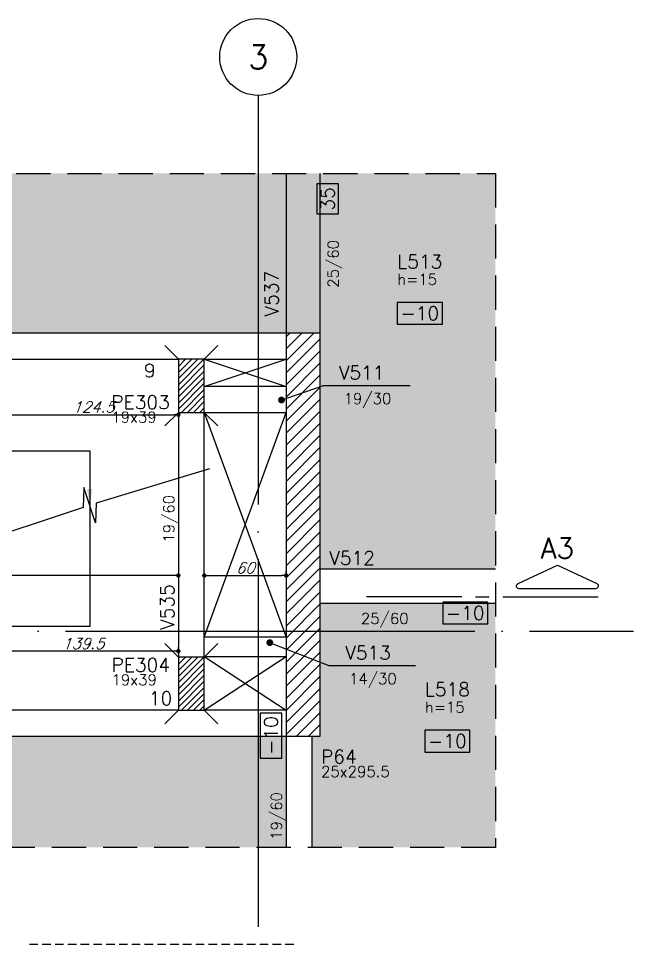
# Model space of a CAD drawing. Header units: millimetres. Extents: x 7530 to 14400, y -7174 to -2969.
# Drawn here: x 9933 to 10384, y -4891 to -4212 of the extents above; entities that cross this region are included whole.
import ezdxf
from ezdxf import colors
from ezdxf.entities.mleader import LeaderData, LeaderLine
from ezdxf.enums import TextEntityAlignment as Align
from ezdxf.math import Vec2, Vec3

# ---------------------------------------------------------------- set-up
doc = ezdxf.new("R2010")
doc.units = ezdxf.units.MM
doc.header["$LTSCALE"] = 50
doc.header["$PDMODE"] = 3
doc.linetypes.add('DASHED', pattern=[0.75, 0.5, -0.25])
doc.linetypes.add('EIXO', pattern=[6.8, 6, -0.4, 0, -0.4])
for name, color, linetype in [('F-AUX-RED', 1, 'Continuous'), ('F-CORTE-INDICAÇÃO', 4, 'Continuous'), ('F-COTAS', 106, 'Continuous'), ('F-EIXO', 12, 'EIXO'), ('F-ESC NUM', 2, 'Continuous'), ('F-ESC-PROJ', 1, 'Continuous'), ('F-LAJES-DIM', 2, 'Continuous'), ('F-LAJES-NOME', 4, 'Continuous'), ('F-LEADER', 1, 'Continuous'), ('F-PILARES-DIM', 172, 'Continuous'), ('F-PILARES-HACH', 174, 'Continuous'), ('F-PILARES-N', 170, 'Continuous'), ('F-PILARES-NASCE', 4, 'Continuous'), ('F-PILARES-NOME', 170, 'Continuous'), ('F-PILARES-S', 170, 'Continuous'), ('F-TEXTO', 6, 'Continuous'), ('F-VIGAS', 3, 'Continuous'), ('F-VIGAS-DIM', 2, 'Continuous'), ('F-VIGAS-NOME', 4, 'Continuous'), ('F-VÃO', 1, 'Continuous')]:
    doc.layers.add(name, color=color, linetype=linetype)
doc.layers.add('F-DESNIVEL-3', color=7, linetype='Continuous', true_color=0xd5c7ff)
doc.layers.add('F-DESNIVEL-6', color=7, linetype='Continuous', true_color=0xffdebd)
doc.styles.add('5385-ARQ-PB-BAS-PLA-TER-TORRE-A-106-TXT$0$R60-75', font='romans.shx', dxfattribs={"height": 0.1125})
doc.styles.add('CP-TEXT-INCL', font='romans.shx', dxfattribs={"oblique": 20})
doc.styles.add('MCP', font='romans.shx')
doc.styles.add('ROMANS', font='romans.shx')
doc.styles.get("Standard").update_dxf_attribs({"font": 'romans.shx'})
doc.dimstyles.new('CP-COTAS-50', dxfattribs={"dimscale": 0.64, "dimtxt": 12.5, "dimasz": 5, "dimexe": 5, "dimexo": 5, "dimgap": 2.5, "dimtad": 1, "dimdec": 1, "dimdsep": 46, "dimtxsty": 'CP-TEXT-INCL', "dimblk1": 'DOT', "dimblk2": 'DOT', "dimsah": 1, "dimcen": 9, "dimclrd": 256, "dimclre": 256, "dimclrt": 256, "dimadec": 0, "dimazin": 0, "dimtfac": 1, "dimtdec": 1, "dimtmove": 2, "dimatfit": 3, "dimldrblk": 'DOT', "dimfxl": 5, "dimtolj": 1, "dimarcsym": 0})

# ---------------------------------------------------------------- blocks, each defined once
blk = doc.blocks.new('*U11')
at = {"layer": 'F-VIGAS-DIM', "color": 1}
blk.add_lwpolyline([(0, 0), (33, 0), (33, 16), (0, 16)], close=True, dxfattribs=at)
at = {"layer": 'F-VIGAS-DIM', "style": 'MCP'}
blk.add_attdef('DIM', text='', height=10, dxfattribs=at).set_placement((16.5, 8), align=Align.MIDDLE_CENTER)
blk = doc.blocks.new('_DOT')
at = {"color": 0, "linetype": 'ByBlock'}
blk.add_line((-0.5, 0), (-1, 0), dxfattribs=at)
at = {"color": 0, "linetype": 'ByBlock', "const_width": 0.5}
blk.add_lwpolyline([(-0.25, 0, 1), (0.25, 0, 1)], format="xyb", close=True, dxfattribs=at)
blk = doc.blocks.new('*U24')
at = {"layer": 'F-VIGAS-DIM', "color": 1}
blk.add_lwpolyline([(0, 0), (22, 0), (22, 16), (0, 16)], close=True, dxfattribs=at)
at = {"layer": 'F-VIGAS-DIM', "style": 'MCP'}
blk.add_attdef('DIM', text='', height=10, dxfattribs=at).set_placement((11, 8), align=Align.MIDDLE_CENTER)
blk = doc.blocks.new('*U8')
at = {"layer": 'F-LAJES-DIM', "color": 1}
blk.add_lwpolyline([(0, 0), (33, 0), (33, 16), (0, 16)], close=True, dxfattribs=at)
at = {"layer": 'F-LAJES-DIM', "style": 'MCP'}
blk.add_attdef('DIM', text='', height=10, dxfattribs=at).set_placement((16.5, 8), align=Align.MIDDLE_CENTER)
blk = doc.blocks.new('*U21')
at = {"layer": 'F-EIXO'}
blk.add_line((0, 0), (1096.49, 0), dxfattribs=at)
at = {"layer": 'F-EIXO', "color": 2, "linetype": 'Continuous'}
blk.add_circle((-28.21, 0), 28.21, dxfattribs=at)
at = {"layer": 'F-TEXTO', "style": 'ROMANS'}
blk.add_attdef('EIXO', text='', height=17.5, dxfattribs=at).set_placement((-28.21, 0), align=Align.MIDDLE_CENTER)
blk = doc.blocks.new('*U22')
at = {"layer": 'F-EIXO'}
blk.add_line((0, 0), (0, -609.8), dxfattribs=at)
at = {"layer": 'F-EIXO', "color": 2, "linetype": 'Continuous'}
blk.add_circle((0, 28.21), 28.21, dxfattribs=at)
at = {"layer": 'F-TEXTO', "style": 'ROMANS'}
blk.add_attdef('EIXO', text='', height=17.5, rotation=360, dxfattribs=at).set_placement((0, 28.21), align=Align.MIDDLE_CENTER)
blk = doc.blocks.new('*U7')
at = {"layer": 'F-CORTE-INDICAÇÃO'}
for p, q in [((-100, 0), (-170, 0)), ((-80, 0), (-90, 0)), ((-70, 0), (0, 0))]:
    blk.add_line(p, q, dxfattribs=at)
blk.add_lwpolyline([(-112, 6, 0.802585), (-111.15, 9.81), (-140, 23.26), (-168.85, 9.81, 0.802585), (-168, 6)], format="xyb", close=True, dxfattribs=at)
at = {"layer": 'F-CORTE-INDICAÇÃO', "style": 'ROMANS'}
blk.add_attdef('CORTE', text='', height=15, dxfattribs=at).set_placement((-140, 35.76), align=Align.MIDDLE_CENTER)
at = {"layer": 'F-CORTE-INDICAÇÃO', "color": 2, "style": 'ROMANS'}
blk.add_attdef('FOLHA', text='', height=12, dxfattribs=at).set_placement((-140, -10), align=Align.MIDDLE_CENTER)
blk = doc.blocks.new('*D35')
at = {"layer": 'DEFPOINTS', "color": 0, "transparency": 16777216}
for p in [(9925.82, -4501.77), (10050.32, -4502.62), (10050.32, -4502.62)]:
    blk.add_point(p, dxfattribs=at)
at = {"layer": 'F-COTAS', "lineweight": -2, "transparency": 16777216}
for p, q in [((9925.82, -4504.97), (9925.82, -4505.82)), ((9929.02, -4502.62), (10047.12, -4502.62))]:
    blk.add_line(p, q, dxfattribs=at)
at = {"layer": 'F-COTAS', "lineweight": -2, "transparency": 16777216, "xscale": 3.2, "yscale": 3.2, "zscale": 3.2, "rotation": 180}
blk.add_blockref('_DOT', (9925.82, -4502.62), dxfattribs=at)
at = {"layer": 'F-COTAS', "lineweight": -2, "transparency": 16777216, "xscale": 3.2, "yscale": 3.2, "zscale": 3.2}
blk.add_blockref('_DOT', (10050.32, -4502.62), dxfattribs=at)
at = {"layer": 'F-COTAS', "transparency": 16777216, "insert": (9988.07, -4497.02), "char_height": 8, "attachment_point": 5, "style": 'CP-TEXT-INCL'}
blk.add_mtext('\\A1;124.5', dxfattribs=at)
blk = doc.blocks.new('*D38')
at = {"layer": 'DEFPOINTS', "color": 0, "transparency": 16777216}
for p in [(9443.82, -4617.89), (9443.82, -4620.57), (10050.32, -4617.89)]:
    blk.add_point(p, dxfattribs=at)
at = {"layer": 'F-COTAS', "lineweight": -2, "transparency": 16777216}
for p, q in [((9443.82, -4621.09), (9443.82, -4623.77)), ((10047.12, -4620.57), (9447.02, -4620.57)), ((10050.32, -4621.09), (10050.32, -4623.77))]:
    blk.add_line(p, q, dxfattribs=at)
at = {"layer": 'F-COTAS', "lineweight": -2, "transparency": 16777216, "xscale": 3.2, "yscale": 3.2, "zscale": 3.2, "rotation": 180}
blk.add_blockref('_DOT', (9443.82, -4620.57), dxfattribs=at)
at = {"layer": 'F-COTAS', "lineweight": -2, "transparency": 16777216, "xscale": 3.2, "yscale": 3.2, "zscale": 3.2}
blk.add_blockref('_DOT', (10050.32, -4620.57), dxfattribs=at)
at = {"layer": 'F-COTAS', "transparency": 16777216, "insert": (9769.81, -4614.97), "char_height": 8, "attachment_point": 5, "style": 'CP-TEXT-INCL'}
blk.add_mtext('\\A1;606.5', dxfattribs=at)
blk = doc.blocks.new('*D39')
at = {"layer": 'DEFPOINTS', "color": 0, "transparency": 16777216}
for p in [(10069.32, -4621.76), (10129.32, -4620.57), (10129.32, -4621.76)]:
    blk.add_point(p, dxfattribs=at)
at = {"layer": 'F-COTAS', "lineweight": -2, "transparency": 16777216}
for p, q in [((10069.32, -4618.56), (10069.32, -4617.37)), ((10129.32, -4618.56), (10129.32, -4617.37)), ((10072.52, -4620.57), (10126.12, -4620.57))]:
    blk.add_line(p, q, dxfattribs=at)
at = {"layer": 'F-COTAS', "lineweight": -2, "transparency": 16777216, "xscale": 3.2, "yscale": 3.2, "zscale": 3.2, "rotation": 180}
blk.add_blockref('_DOT', (10069.32, -4620.57), dxfattribs=at)
at = {"layer": 'F-COTAS', "lineweight": -2, "transparency": 16777216, "xscale": 3.2, "yscale": 3.2, "zscale": 3.2}
blk.add_blockref('_DOT', (10129.32, -4620.57), dxfattribs=at)
at = {"layer": 'F-COTAS', "transparency": 16777216, "insert": (10099.32, -4614.97), "char_height": 8, "attachment_point": 5, "style": 'CP-TEXT-INCL'}
blk.add_mtext('\\A1;60', dxfattribs=at)
blk = doc.blocks.new('*D54')
at = {"layer": 'DEFPOINTS', "color": 0, "transparency": 16777216}
for p in [(9910.82, -4676.07), (10050.32, -4677.65), (9910.82, -4680.14)]:
    blk.add_point(p, dxfattribs=at)
at = {"layer": 'F-COTAS', "lineweight": -2, "transparency": 16777216}
for p, q in [((9910.82, -4676.94), (9910.82, -4672.87)), ((10047.12, -4676.07), (9914.02, -4676.07)), ((10050.32, -4674.45), (10050.32, -4672.87))]:
    blk.add_line(p, q, dxfattribs=at)
at = {"layer": 'F-COTAS', "lineweight": -2, "transparency": 16777216, "xscale": 3.2, "yscale": 3.2, "zscale": 3.2, "rotation": 180}
blk.add_blockref('_DOT', (9910.82, -4676.07), dxfattribs=at)
at = {"layer": 'F-COTAS', "lineweight": -2, "transparency": 16777216, "xscale": 3.2, "yscale": 3.2, "zscale": 3.2}
blk.add_blockref('_DOT', (10050.32, -4676.07), dxfattribs=at)
at = {"layer": 'F-COTAS', "transparency": 16777216, "insert": (9980.57, -4670.47), "char_height": 8, "attachment_point": 5, "style": 'CP-TEXT-INCL'}
blk.add_mtext('\\A1;139.5', dxfattribs=at)

msp = doc.modelspace()

# ---------------------------------------------------------------- hatches: boundary and pattern name
at = {"layer": 'F-DESNIVEL-3', "linetype": 'Continuous'}
h = msp.add_hatch(color=256, dxfattribs=at)
h.dxf.hatch_style = 1
h.paths.add_polyline_path([(10129.322, -4325.639), (9443.822, -4325.639), (9443.822, -4442.897), (10059.822, -4442.897), (10129.322, -4442.897)])
h.paths.add_polyline_path([(9633.439, -4657.493), (9646.564, -4657.493), (9646.564, -4640.618), (9633.439, -4640.618)], flags=9)
h.paths.add_polyline_path([(9629.71, -4529.45), (9642.835, -4529.45), (9642.835, -4512.575), (9629.71, -4512.575)], flags=9)
h = msp.add_hatch(color=256, dxfattribs=at)
h.dxf.hatch_style = 1
h.paths.add_polyline_path([(10282.649, -4325.639), (10154.322, -4325.639), (10154.322, -4615.897), (10282.649, -4615.897)])
h = msp.add_hatch(color=256, dxfattribs=at)
h.dxf.hatch_style = 1
h.paths.add_polyline_path([(10129.322, -4738.397), (10059.822, -4738.397), (9443.822, -4738.397), (9443.822, -4819.927), (10129.322, -4819.927)])
h.paths.add_polyline_path([(9633.439, -4657.493), (9646.564, -4657.493), (9646.564, -4640.618), (9633.439, -4640.618)], flags=9)
h.paths.add_polyline_path([(9629.71, -4529.45), (9642.835, -4529.45), (9642.835, -4512.575), (9629.71, -4512.575)], flags=9)
h = msp.add_hatch(color=256, dxfattribs=at)
h.dxf.hatch_style = 1
h.paths.add_polyline_path([(10282.649, -4640.897), (10154.322, -4640.897), (10154.322, -4819.927), (10282.649, -4819.927)])
h.paths.add_polyline_path([(10154.322, -4738.397), (10148.322, -4738.397), (10148.322, -4819.927), (10154.322, -4819.927)])
at = {"layer": 'F-PILARES-HACH', "linetype": 'Continuous'}
h = msp.add_hatch(dxfattribs=at)
h.set_pattern_fill('ANSI31', color=256, scale=50, style=0)
h.set_pattern_definition([(45, (11368.322, 134.6034), (-4.419417, 4.419417), [])])
h.paths.add_polyline_path([(10129.322, -4738.397), (10154.322, -4738.397), (10154.322, -4442.897), (10129.322, -4442.897)], flags=16)
at = {"layer": 'F-PILARES-HACH'}
h = msp.add_hatch(dxfattribs=at)
h.set_pattern_fill('ANSI31', color=256)
h.set_pattern_definition([(45, (-4601.3723, 1077.7395), (-2.245064, 2.245064), [])])
h.paths.add_polyline_path([(10069.322, -4461.897), (10050.322, -4461.897), (10050.322, -4500.897), (10069.322, -4500.897)])
h = msp.add_hatch(dxfattribs=at)
h.set_pattern_fill('ANSI31', color=256)
h.set_pattern_definition([(45, (-4601.3723, 859.2395), (-2.245064, 2.245064), [])])
h.paths.add_polyline_path([(10069.322, -4680.397), (10050.322, -4680.397), (10050.322, -4719.397), (10069.322, -4719.397)])

# ---------------------------------------------------------------- linework, layer by layer
at = {"layer": 'F-AUX-RED', "color": 1, "linetype": 'DASHED'}
msp.add_lwpolyline([(9369.028, -4325.639), (10282.649, -4325.639), (10282.649, -4819.927), (9369.028, -4819.927)], close=True, dxfattribs=at)
at = {"layer": 'F-AUX-RED'}
msp.add_lwpolyline([(9707.822, -4529.147), (9985.33, -4529.147), (9985.33, -4657.897), (9658.822, -4657.897)], dxfattribs=at)
msp.add_solid([(9987.33, -4556.999), (9985.33, -4568.999), (9983.33, -4556.999)], dxfattribs=at)
at = {"layer": 'F-DESNIVEL-6'}
for points in [[(10129.322, -4442.797), (10154.322, -4442.797), (10154.422, -4325.639)], [(10129.322, -4442.797), (10154.422, -4325.639), (10129.322, -4325.639)]]:
    msp.add_solid(points, dxfattribs=at)
at = {"layer": 'F-ESC-PROJ', "linetype": 'DASHED', "ltscale": 0.25}
msp.add_lwpolyline([(10134.947, -4891.156), (9938.947, -4891.156)], dxfattribs=at)
at = {"layer": 'F-LEADER'}
msp.add_lwpolyline([(10073.238, -4542.367), (9990.073, -4567.417), (9989.677, -4582.03), (9980.984, -4555.967), (9980.587, -4570.581), (9894.434, -4599.317)], dxfattribs=at)
at = {"layer": 'F-PILARES-N'}
for points in [[(10050.322, -4500.897), (10069.322, -4500.897), (10069.322, -4461.897), (10050.322, -4461.897), (10050.322, -4500.897)], [(10050.322, -4719.397), (10069.322, -4719.397), (10069.322, -4680.397), (10050.322, -4680.397), (10050.322, -4719.397)]]:
    msp.add_lwpolyline(points, dxfattribs=at)
at = {"layer": 'F-PILARES-NASCE'}
for p, q in [((10050.322, -4461.897), (10040.322, -4451.897)), ((10069.322, -4461.897), (10079.322, -4451.897)), ((10050.322, -4500.897), (10040.322, -4510.897)), ((10069.322, -4500.897), (10079.322, -4510.897)), ((10050.322, -4680.397), (10040.322, -4670.397)), ((10069.322, -4680.397), (10079.322, -4670.397)), ((10050.322, -4719.397), (10040.322, -4729.397)), ((10069.322, -4719.397), (10079.322, -4729.397))]:
    msp.add_line(p, q, dxfattribs=at)
at = {"layer": 'F-PILARES-S', "linetype": 'Continuous'}
msp.add_lwpolyline([(10129.322, -4738.397), (10154.322, -4738.397), (10154.322, -4442.897), (10129.322, -4442.897), (10129.322, -4738.397)], dxfattribs=at)
at = {"layer": 'F-VIGAS'}
for points in [[(10129.322, -4325.639), (10129.322, -4442.897)], [(10154.322, -4442.897), (10154.322, -4325.639)], [(10059.822, -4442.897), (9443.822, -4442.897)], [(10129.322, -4442.897), (10059.822, -4442.897)], [(9443.822, -4461.897), (10050.322, -4461.897)], [(10050.322, -4461.897), (10050.322, -4491.397)], [(10069.322, -4461.897), (10129.322, -4461.897)], [(10069.322, -4481.897), (10069.322, -4461.897)], [(10129.322, -4481.897), (10069.322, -4481.897)], [(10069.322, -4500.897), (10069.322, -4481.897)], [(10050.322, -4491.397), (10050.322, -4672.897)], [(10069.322, -4665.897), (10069.322, -4500.897)], [(10069.322, -4500.897), (10129.322, -4500.897)], [(10282.649, -4615.897), (10154.322, -4615.897)], [(10154.322, -4640.897), (10282.649, -4640.897)], [(10129.322, -4665.897), (10069.322, -4665.897)], [(10069.322, -4679.897), (10069.322, -4665.897)], [(10050.322, -4672.897), (10050.322, -4719.397)], [(10069.322, -4719.397), (10069.322, -4679.897)], [(10069.322, -4679.897), (10129.322, -4679.897)], [(10050.322, -4719.397), (9443.822, -4719.397)], [(10129.322, -4719.397), (10069.322, -4719.397)], [(9443.822, -4738.397), (10059.822, -4738.397)], [(10059.822, -4738.397), (10129.322, -4738.397)], [(10129.322, -4738.397), (10129.322, -4819.927)], [(10148.322, -4819.927), (10148.322, -4738.397)]]:
    msp.add_lwpolyline(points, dxfattribs=at)
at = {"layer": 'F-VÃO'}
for p, q in [((10069.322, -4481.897), (10129.322, -4461.897)), ((10069.322, -4461.897), (10129.322, -4481.897)), ((10069.322, -4665.897), (10129.322, -4500.897)), ((10069.322, -4500.897), (10129.322, -4665.897)), ((10069.322, -4719.397), (10129.322, -4679.897)), ((10069.322, -4679.897), (10129.322, -4719.397))]:
    msp.add_line(p, q, dxfattribs=at)

# ---------------------------------------------------------------- block references
at = {"layer": 'F-CORTE-INDICAÇÃO', "linetype": 'Continuous'}
ref = msp.add_blockref('*U7', (10188.075, -4636.297), dxfattribs=dict(at, xscale=-1))
ref.add_attrib('CORTE', 'A3', dxfattribs={"height": 15, "style": 'ROMANS'}).set_placement((10328.075, -4600.533), align=Align.MIDDLE_CENTER)
at = {"layer": 'F-EIXO', "linetype": 'Continuous'}
for name, p, values in [('*U22', (10108.822, -4268.492), {'EIXO': '3'}), ('*U21', (9287.353, -4661.297), {'EIXO': 'TE'})]:
    msp.add_blockref(name, p, dxfattribs=at).add_auto_attribs(values)
at = {"layer": 'F-LAJES-DIM', "linetype": 'Continuous'}
for p in [(10210.774, -4436.258), (10231.008, -4750.01)]:
    msp.add_blockref('*U8', p, dxfattribs=at).add_auto_attribs({'DIM': '-10'})
at = {"layer": 'F-VIGAS-DIM', "linetype": 'Continuous', "rotation": 90}
for name, p, values in [('*U24', (10167.739, -4355.374), {'DIM': '35'}), ('*U11', (10126.197, -4754.397), {'DIM': '-10'})]:
    msp.add_blockref(name, p, dxfattribs=at).add_auto_attribs(values)
at = {"layer": 'F-VIGAS-DIM', "linetype": 'Continuous'}
msp.add_blockref('*U11', (10244.071, -4656.096), dxfattribs=at).add_auto_attribs({'DIM': '-10'})

# ---------------------------------------------------------------- texts
at = {"layer": 'F-ESC NUM', "char_height": 10, "width": 122.75925, "attachment_point": 9, "style": '5385-ARQ-PB-BAS-PLA-TER-TORRE-A-106-TXT$0$R60-75'}
for s, insert in [('9', (10033.669, -4475.221)), ('10', (10045.86, -4715.638))]:
    msp.add_mtext(s, dxfattribs=dict(at, insert=insert))
at = {"layer": 'F-LAJES-DIM', "linetype": 'Continuous', "style": 'MCP'}
for p in [(10210.774, -4407.358), (10231.008, -4721.11)]:
    msp.add_text('h=15', height=8, dxfattribs=at).set_placement(p)
at = {"layer": 'F-LAJES-NOME', "linetype": 'Continuous', "style": 'MCP'}
for s, p in [('L513', (10210.774, -4395.358)), ('L518', (10231.008, -4709.11))]:
    msp.add_text(s, height=10, dxfattribs=at).set_placement(p)
at = {"layer": 'F-PILARES-DIM', "linetype": 'Continuous'}
for s, style, p in [('19x39', 'ROMANS', (10001.164, -4508.443)), ('19x39', 'ROMANS', (10001.34, -4701.095)), ('25x295.5', 'MCP', (10154.872, -4768.343))]:
    msp.add_text(s, height=8, dxfattribs=dict(at, style=style)).set_placement(p)
at = {"layer": 'F-PILARES-NOME', "linetype": 'Continuous'}
for s, style, p in [('PE303', 'ROMANS', (10001.164, -4498.443)), ('PE304', 'ROMANS', (10001.34, -4691.095)), ('P64', 'MCP', (10154.872, -4758.343))]:
    msp.add_text(s, height=10, dxfattribs=dict(at, style=style)).set_placement(p)
at = {"layer": 'F-VIGAS-DIM', "linetype": 'Continuous', "style": 'MCP'}
for s, p in [('25/60', (10167.739, -4409.537)), ('19/60', (10047.328, -4596.441)), ('19/60', (10126.197, -4814.397))]:
    msp.add_text(s, height=8, rotation=90, dxfattribs=at).set_placement(p)
for s, p in [('19/30', (10171.43, -4494.816)), ('25/60', (10184.071, -4656.096)), ('14/30', (10175.434, -4700.272))]:
    msp.add_text(s, height=8, dxfattribs=at).set_placement(p)
at = {"layer": 'F-VIGAS-NOME', "linetype": 'Continuous', "style": 'MCP'}
for s, p in [('V537', (10123.654, -4430.511)), ('V535', (10047.197, -4660.397))]:
    msp.add_text(s, height=10, rotation=90, dxfattribs=at).set_placement(p)
for s, p in [('V511', (10167.945, -4476.787)), ('V512', (10160.925, -4612.772)), ('V513', (10172.664, -4682.243))]:
    msp.add_text(s, height=10, dxfattribs=at).set_placement(p)

# ---------------------------------------------------------------- dimensions: what is measured, and where the dimension line sits
at = {"layer": 'F-COTAS'}
for base, p1, p2, picture, middle in [((10050.322, -4502.623), (9925.822, -4501.768), (10050.322, -4502.623), '*D35', (9988.072, -4497.023)), ((10129.322, -4620.568), (10069.322, -4621.757), (10129.322, -4621.757), '*D39', (10099.322, -4614.968))]:
    dim = msp.add_linear_dim(base=base, p1=p1, p2=p2, dimstyle='CP-COTAS-50', dxfattribs=at)
    dim.commit()
    dim.dimension.update_dxf_attribs({"geometry": picture, "text_midpoint": middle})
dim = msp.add_linear_dim(base=(9443.822, -4620.568), p1=(10050.322, -4617.895), p2=(9443.822, -4617.895), dimstyle='CP-COTAS-50', dxfattribs=at)
dim.commit()
dim.dimension.update_dxf_attribs({"geometry": '*D38', "text_midpoint": (9769.812, -4614.968), "dimtype": 160})
dim = msp.add_linear_dim(base=(9910.822, -4676.071), p1=(10050.322, -4677.654), p2=(9910.822, -4680.141), dimstyle='CP-COTAS-50', override={"dimfxl": 2.5}, dxfattribs=at)
dim.commit()
dim.dimension.update_dxf_attribs({"geometry": '*D54', "text_midpoint": (9980.572, -4670.471)})

# ---------------------------------------------------------------- leaders
at = {"layer": 'F-AUX-RED'}
ml = msp.add_multileader_mtext('Standard', dxfattribs=at)
ml.set_content('', color=256)
ml.set_leader_properties()
ml.set_arrow_properties(name='DOT')
ml.build(insert=Vec2(0, 0))
ml.multileader.update_dxf_attribs({"text_right_attachment_type": 6, "text_top_attachment_type": 0, "text_bottom_attachment_type": 0, "dogleg_length": 0.36, "arrow_head_size": 5})
ctx = ml.context
ctx.base_point, ctx.char_height, ctx.arrow_head_size, ctx.landing_gap_size, ctx.plane_origin = Vec3(10220.144, -4481.162), 0.18, 5, 0.09, Vec3(10118.277, -4491.843)
ctx.right_attachment = 6
notes = []
notes.append((ctx, [(0, (1, 1, 0), (10156.593, -4481.162), (1, 0), 63.551, [(0, [(10125.889, -4491.843)], 256, [])])]))
ctx.mtext.insert, ctx.mtext.rotation, ctx.mtext.flow_direction = Vec3(10220.234, -4481.072), -3.1415927, 5
ml = msp.add_multileader_mtext('Standard', dxfattribs=at)
ml.set_content('', color=256)
ml.set_leader_properties()
ml.set_arrow_properties(name='DOT')
ml.build(insert=Vec2(0, 0))
ml.multileader.update_dxf_attribs({"text_right_attachment_type": 6, "text_top_attachment_type": 0, "text_bottom_attachment_type": 0, "dogleg_length": 0.36, "arrow_head_size": 5})
ctx = ml.context
ctx.base_point, ctx.char_height, ctx.arrow_head_size, ctx.landing_gap_size, ctx.plane_origin = Vec3(10224.148, -4686.617), 0.18, 5, 0.09, Vec3(10108.884, -4643.349)
ctx.right_attachment = 6
notes.append((ctx, [(0, (1, 1, 0), (10160.598, -4686.617), (1, 0), 63.551, [(0, [(10117.347, -4669.783)], 256, [])])]))
ctx.mtext.insert, ctx.mtext.rotation, ctx.mtext.flow_direction = Vec3(10224.238, -4686.527), -3.1415927, 5
for ctx, leaders in notes:
    for number, flags, end, landing, length, lines in leaders:
        leader = LeaderData()
        leader.index, (leader.has_last_leader_line, leader.has_dogleg_vector, leader.attachment_direction) = number, flags
        leader.last_leader_point, leader.dogleg_vector, leader.dogleg_length = Vec3(end), Vec3(landing), length
        for number, points, colour, breaks in lines:
            line = LeaderLine()
            line.index, line.vertices, line.color, line.breaks = number, Vec3.list(points), colors.encode_raw_color(colour), breaks
            leader.lines.append(line)
        ctx.leaders.append(leader)

doc.saveas('drawing.dxf')
